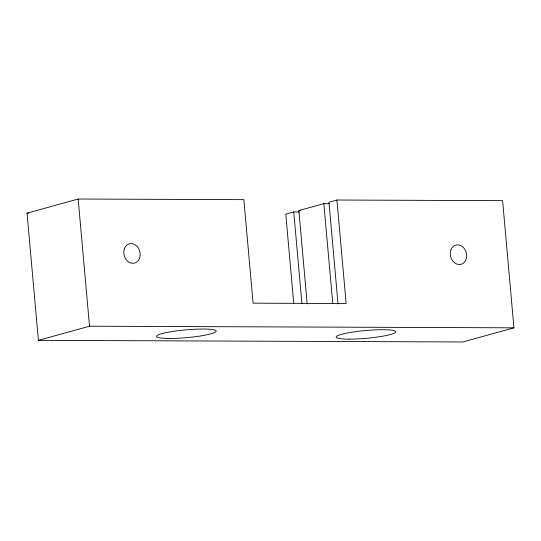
<?xml version="1.0" encoding="UTF-8"?>
<svg xmlns="http://www.w3.org/2000/svg" width="541" height="541" viewBox="0 0 541 541"><rect width="100%" height="100%" fill="white"/><g stroke="black" fill="none" stroke-linecap="round" stroke-linejoin="round"><path stroke-width="0.81" d="M27.05 213.174L78.168 199.027L243.863 199.663L253.1 303.176L346.145 303.528L336.908 200.021L502.603 200.65L513.95 327.826L462.832 341.973L38.397 340.35L27.05 213.174L28.734 213.181M299.457 211.991L293.743 211.964L285.79 214.168L293.749 303.373M307.193 303.961L298.855 210.55L323.843 203.632L329.557 203.659M336.908 200.021L328.955 202.219L338.044 304.049M38.397 340.35L89.515 326.203L513.95 327.826M298.855 210.55L300.485 210.557M323.843 203.632L332.783 303.778M293.743 211.964L301.932 303.697M78.168 199.027L89.515 326.203M169.353 338.456A29.951 3.909 -5.1 0 0 216.116 331.464A29.951 3.909 -5.1 0 0 173.702 331.302A29.951 3.909 -5.1 0 0 169.353 338.456M348.918 339.146A29.951 3.909 -5.1 0 0 395.687 332.154A29.951 3.909 -5.1 0 0 353.273 331.991A29.951 3.909 -5.1 0 0 348.918 339.146M124.471 248.481A9.981 8.061 74.5 0 0 132.863 263.298A9.981 8.061 74.5 0 0 138.611 248.535A9.981 8.061 74.5 0 0 124.471 248.481M450.957 249.732A9.981 8.061 74.5 0 0 459.343 264.542A9.981 8.061 74.5 0 0 465.098 249.786A9.981 8.061 74.5 0 0 450.957 249.732"/></g></svg>
